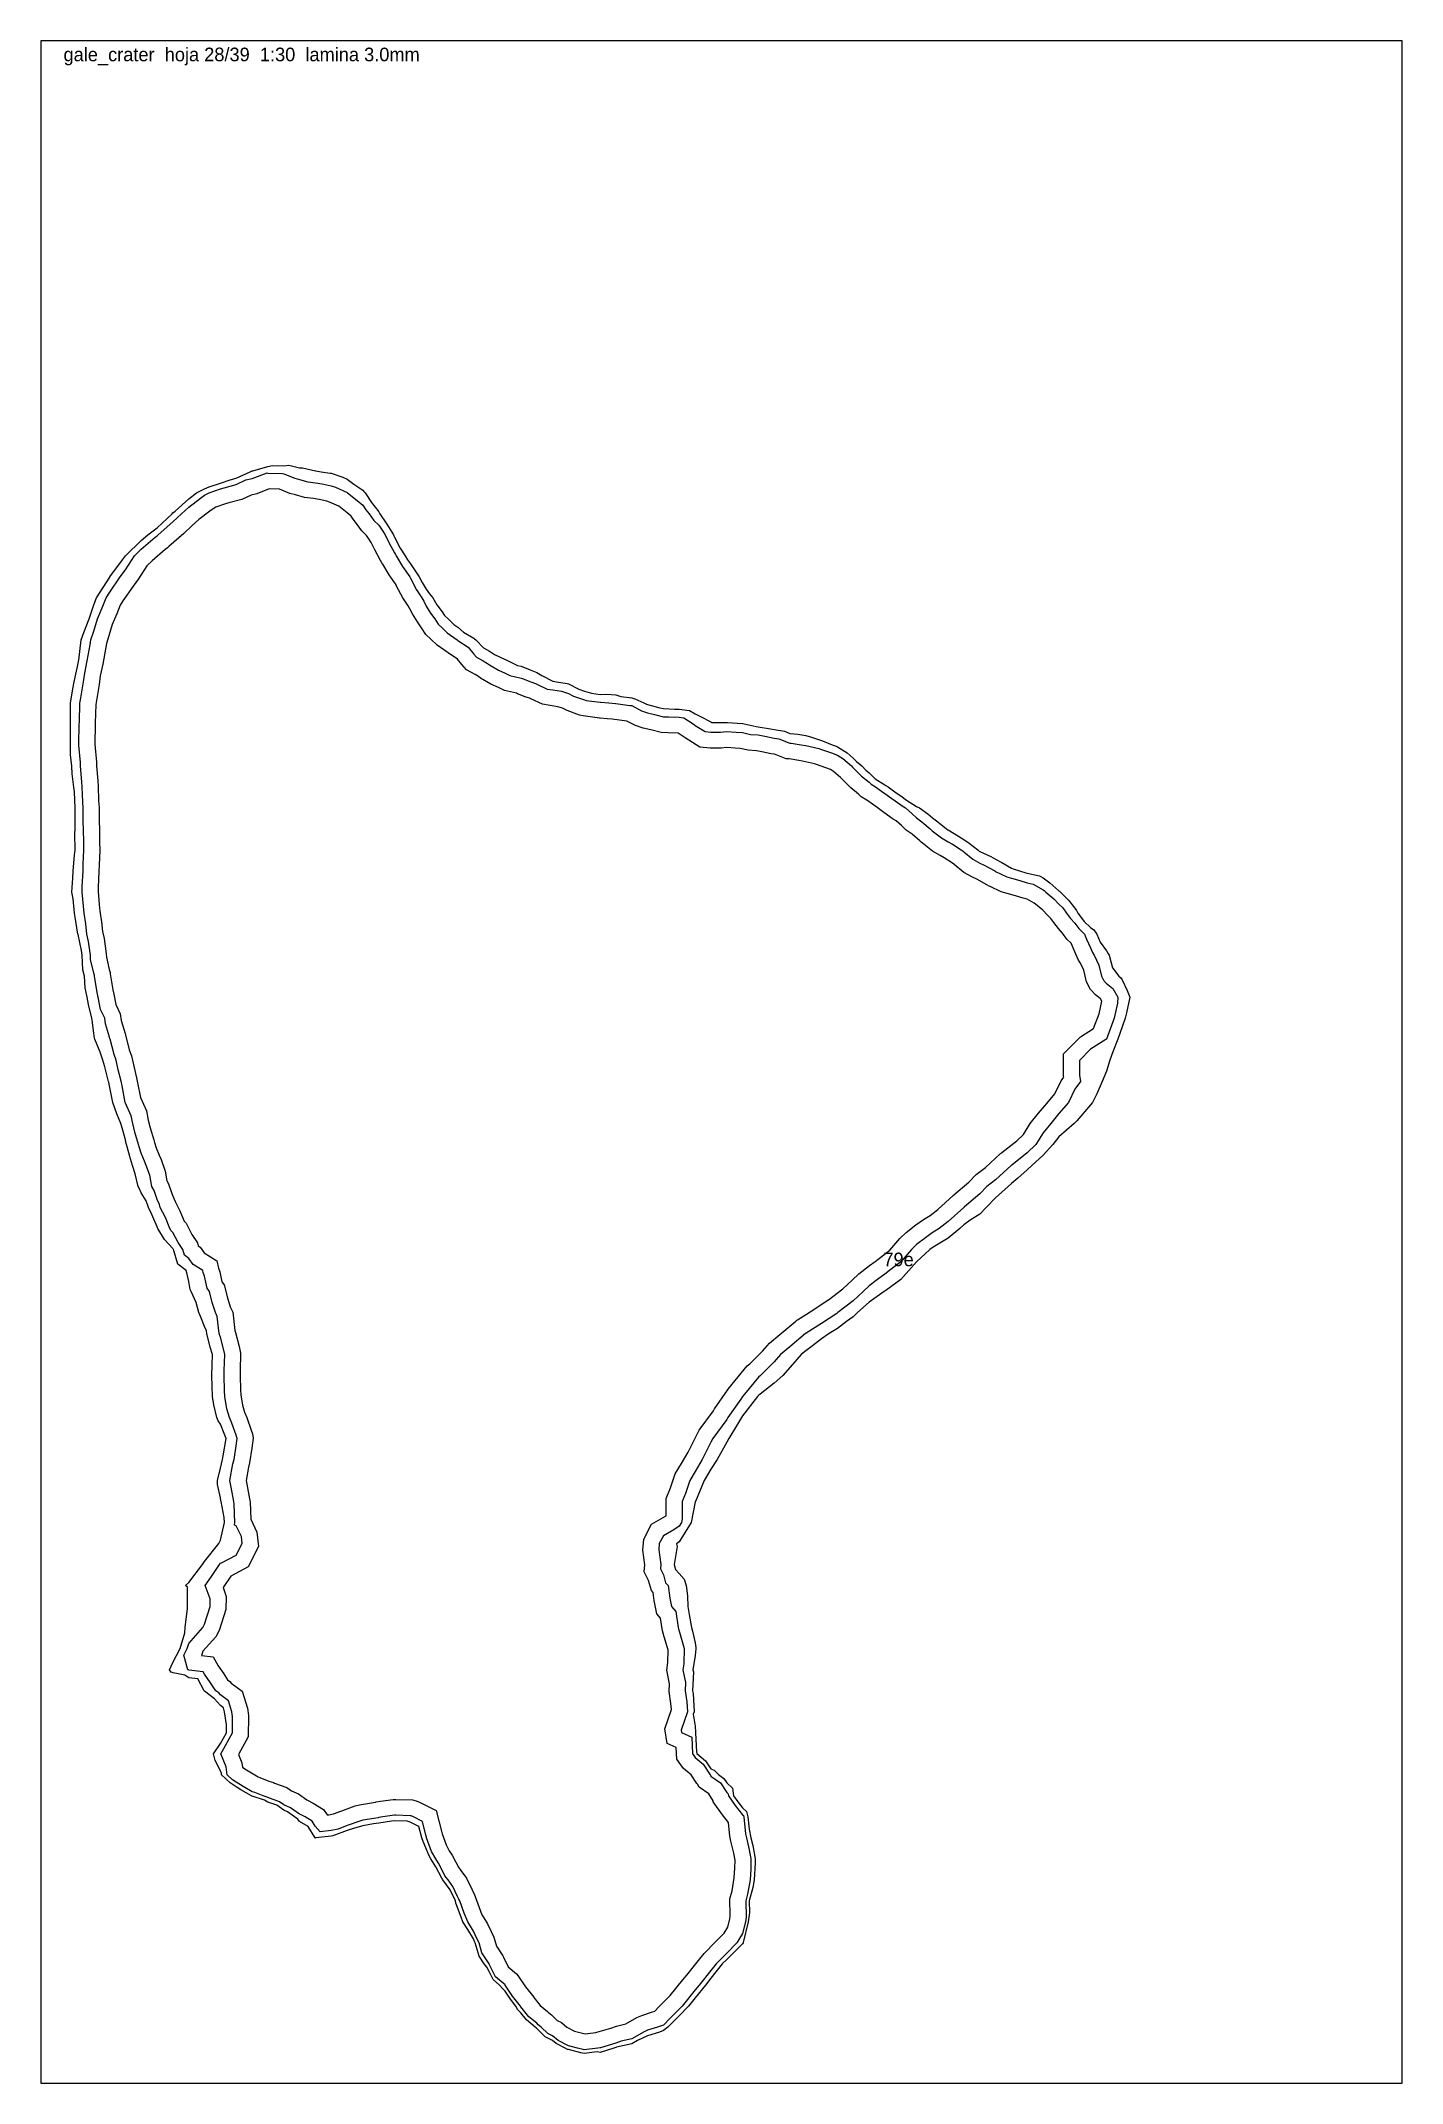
# Model space of a CAD drawing. Header units: millimetres. Extents: x 0 to 600, y 0 to 900.
import ezdxf
from ezdxf.enums import TextEntityAlignment as Align

# ---------------------------------------------------------------- set-up
doc = ezdxf.new("R2010")
doc.units = ezdxf.units.MM
for name, color, linetype in [('CORTE', 1, 'Continuous'), ('GRABADO', 5, 'Continuous'), ('HOJA', 8, 'Continuous')]:
    doc.layers.add(name, color=color, linetype=linetype)

msp = doc.modelspace()

# ---------------------------------------------------------------- linework, layer by layer
at = {"layer": 'CORTE'}
for points in [[(310.03, 599.01), (315.31, 597.81), (316.21, 597.74), (321.54, 596.82), (323.18, 596.48), (327.72, 595.76), (330.16, 594.83), (333.71, 594.48), (337.13, 593.9), (339.69, 593.14), (344.11, 591.72), (345.26, 591.26), (348.75, 589.74), (350.61, 589.11), (351.09, 588.93), (355.45, 586.25), (358.08, 583.95), (359.51, 582.37), (361.82, 580.47), (363.64, 578.6), (365.05, 577.5), (367.73, 574.78), (372.01, 572.13), (372.47, 571.82), (373.46, 571.21), (377.03, 568.62), (378.98, 567.26), (381.52, 565.33), (385.94, 562.59), (386.3, 562.44), (387.26, 561.95), (390.97, 559.35), (392.93, 557.64), (395.33, 555.88), (399.24, 552.69), (399.65, 552.37), (399.89, 552.24), (404.5, 549.56), (406.86, 548.02), (409.18, 546.5), (412.96, 543.43), (413.5, 542.98), (413.82, 542.8), (418.65, 540.59), (420.8, 539.39), (423.6, 537.89), (427.77, 535.49), (428.48, 535.13), (431.38, 534.18), (434.16, 533.43), (434.72, 533.24), (440.1, 532.05), (441.71, 531.14), (444.73, 528.91), (448.69, 525.5), (448.97, 525.28), (449.35, 524.9), (452.98, 521.32), (455.67, 517.72), (456.53, 516.76), (457.11, 515.63), (459.88, 511.96), (462.63, 509.29), (464.09, 508.31), (465.48, 506.36), (466.94, 502.8), (469.62, 499.01), (470.27, 497.97), (470.86, 497.1), (472.33, 491.43), (475.14, 487.86), (476.03, 487.12), (476.59, 486.16), (478.85, 481.57), (479.97, 478.55), (478.43, 471.7), (477.98, 469.26), (476.6, 465.49), (474.64, 460), (472.47, 454.51), (471.2, 450.74), (469.63, 446), (467.83, 441.47), (465.49, 435.98), (463.55, 432.2), (462.64, 431.15), (456.57, 424.12), (455.67, 423.24), (455.4, 422.93), (448.7, 416.95), (446.05, 413.67), (441.73, 408.96), (436.85, 404.4), (434.75, 402.54), (430.54, 398.81), (427.78, 396.4), (426.29, 395.14), (420.81, 390.13), (416.71, 385.89), (413.84, 382.93), (409.61, 380.27), (406.87, 378.29), (405.09, 376.62), (399.89, 372.36), (394.05, 368.86), (392.92, 368.17), (391.79, 367.36), (385.96, 361.94), (382.55, 358.11), (378.99, 354.21), (372.37, 349.32), (372.01, 349.03), (371.74, 348.83), (365.04, 344.14), (360.01, 339.58), (358.07, 337.72), (355.1, 335.63), (351.1, 332.51), (347.52, 330.31), (344.13, 328), (340.08, 324.93), (337.16, 322.73), (335.14, 321.06), (330.2, 315.46), (326.97, 311.8), (323.22, 308.54), (317.11, 303.68), (316.25, 303), (315.88, 302.55), (309.29, 294.05), (308.77, 293.29), (306.54, 289.63), (303.2, 284.03), (302.33, 282.43), (298.16, 274.77), (295.35, 270.53), (292.31, 265.52), (288.47, 256.37), (288.43, 256.27), (288.39, 256.14), (286.62, 247), (281.4, 238.57), (280.19, 237.74), (280.49, 236.53), (279.15, 228.51), (279.74, 226.32), (281.4, 224.52), (283.58, 222.16), (284.46, 219.26), (284.96, 214.69), (285.23, 209.99), (285.74, 206.48), (286.71, 200.74), (287.2, 199.16), (288.39, 194.01), (288.75, 191.95), (288.75, 191.46), (288.39, 188.41), (287.42, 182.21), (287.63, 181.2), (287.25, 172.95), (287.44, 171.69), (287.93, 163.67), (287.57, 162.58), (288.39, 157.38), (288.57, 154.66), (288.57, 154.43), (289, 145.98), (289.15, 145.2), (293, 142.09), (295.34, 138.46), (296.76, 137.87), (298.71, 135.96), (301.07, 134.31), (302.32, 132.33), (304.81, 129.97), (305.31, 126.67), (307.22, 123.93), (309.28, 121.34), (311.05, 119.75), (311.62, 117.39), (312.21, 111.99), (312.97, 108.14), (313.75, 104.78), (314.91, 98.87), (314.88, 97.01), (314.33, 89.59), (313.77, 86.26), (312.24, 80.33), (312.32, 75.09), (311.73, 71.06), (309.49, 62.05), (309.48, 61.8), (309.29, 61.42), (308.37, 60.56), (302.31, 54.52), (300.34, 52.51), (295.35, 46.2), (292.95, 43.25), (288.38, 37.61), (285.46, 33.99), (281.4, 29.71), (276.39, 24.72), (274.41, 23.21), (272.74, 22.5), (267.43, 20.8), (262.99, 18.79), (260.46, 17.35), (253.79, 15.85), (253.49, 15.73), (252.49, 15.44), (246.5, 13.56), (245.22, 13.75), (239.52, 13.04), (237.96, 13.38), (232.54, 14.76), (232.07, 14.84), (231.13, 15.45), (227.07, 17.48), (225.54, 18.77), (222.31, 20.43), (218.56, 24.11), (218.27, 24.33), (217.93, 24.72), (214, 27.93), (211.58, 31.03), (210.29, 32.28), (209.37, 33.99), (206.93, 37.08), (204.61, 40.56), (203.46, 41.72), (202.14, 43.24), (199.41, 45.61), (197.63, 49.15), (196.53, 51.05), (195.39, 52.51), (193.19, 55.89), (191.49, 61.79), (191.17, 62.46), (190.66, 63.54), (188.16, 67.71), (186.02, 71.04), (185.24, 73.11), (183.69, 77.43), (182.94, 79.33), (182.72, 80.31), (180.37, 85.15), (177.23, 89.55), (176.97, 89.89), (176.72, 90.39), (174.1, 95.33), (171.82, 98.82), (170.94, 100.41), (169.75, 103.68), (168.56, 106.51), (167.86, 108.1), (166.57, 113.1), (162.82, 115.01), (161.42, 115.43), (155.88, 115.63), (154.49, 115.45), (148.92, 114.56), (146.58, 114.21), (141.95, 113.41), (138.29, 112.44), (134.99, 111.28), (128.67, 108.92), (128, 108.77), (121.17, 108.05), (121.01, 108.03), (120.98, 108.04), (120.95, 108.07), (117.76, 113.07), (114, 115.34), (113.25, 116.34), (111.81, 117.32), (108.74, 119.57), (107.04, 120.28), (103.95, 122.46), (100.08, 123.84), (98.63, 124.65), (93.11, 126.45), (93.03, 126.48), (92.85, 126.58), (88.18, 129.3), (86.13, 130.59), (83.45, 132.29), (79.67, 135.87), (79.59, 136.51), (79.13, 137.64), (76.89, 142.17), (76.17, 145.18), (79.13, 149.64), (81.79, 154.44), (81.83, 158.02), (80.99, 163.67), (80.46, 165.4), (79.15, 166.36), (76.54, 169.43), (72.17, 172.72), (72.1, 172.8), (71.98, 172.9), (69.15, 178.12), (65.23, 178.56), (63.45, 179.78), (58.26, 180.81), (57.46, 181.11), (56.66, 182.2), (58.22, 185.31), (61.36, 191.49), (63.44, 198.43), (63.56, 200.73), (64.57, 209.18), (64.65, 209.99), (64.65, 218.51), (63.71, 219.24), (65.2, 220.56), (71.22, 228.55), (72.17, 229.87), (78.43, 237.81), (79.13, 239.26), (80.91, 247.04), (80.83, 249.29), (79.44, 256.28), (79.38, 256.62), (79.12, 257.92), (77.83, 263.83), (77.92, 265.56), (79.12, 271), (80.07, 274.83), (80.32, 276.42), (81.66, 284.07), (80.87, 286.36), (79.13, 290.38), (78.1, 291.93), (77.6, 293.31), (76.32, 298.86), (75.67, 302.58), (75.48, 307.01), (75.39, 311.85), (75.58, 316.41), (75.67, 321.1), (74.57, 324.3), (73.17, 330.36), (73.04, 331.53), (72.16, 333.47), (70.59, 337.53), (69.63, 339.61), (68.53, 344.06), (66.23, 348.87), (65.88, 349.8), (65.18, 353.3), (64.4, 357.1), (64.08, 358.11), (60.33, 360.91), (58.45, 367.39), (58.35, 367.55), (58.22, 367.78), (54.57, 371.78), (51.55, 376.64), (51.44, 376.91), (51.25, 377.29), (48.95, 382.86), (47.39, 385.91), (46.43, 388.77), (44.28, 392.38), (43.53, 394.18), (42.89, 395.17), (41.52, 400.79), (40.37, 404.44), (39.47, 407.32), (37.77, 413.7), (37.63, 414.14), (37.3, 415.64), (35.84, 421.03), (35.33, 422.96), (33.48, 427.14), (31.71, 432.22), (31.43, 433.69), (30.33, 439.43), (30.01, 441.06), (29.88, 441.48), (28.17, 447.87), (27.32, 450.74), (26.09, 454.36), (23.75, 460), (23.64, 460.38), (23.36, 462.76), (22.68, 468.38), (22.53, 469.27), (20.94, 475.32), (20.45, 478.53), (19.5, 482.67), (19.17, 487.79), (18.5, 490.6), (18.25, 497.06), (17.95, 499.13), (16.39, 506.2), (16.36, 506.28), (16.36, 506.31), (15.09, 513.85), (14.84, 515.58), (14.2, 521.93), (13.61, 524.84), (14.06, 531.03), (14.29, 534.11), (14.86, 541.34), (15.07, 543.37), (14.92, 550.68), (15.09, 552.63), (15.09, 560.17), (15.12, 561.89), (14.8, 569.03), (14.56, 571.14), (13.82, 576.99), (13.61, 580.4), (13.1, 585.3), (13.05, 589.67), (13.12, 594.6), (13, 598.93), (13.13, 603.87), (13.07, 608.2), (14.07, 614.39), (14.64, 617.47), (16.39, 625.65), (16.6, 626.73), (16.68, 627.11), (17.75, 635.99), (18.9, 639.33), (21.27, 645.26), (23.36, 651.43), (24.56, 654.53), (30.34, 663.63), (30.46, 663.8), (35.99, 671.3), (37.29, 673.07), (37.32, 673.1), (37.39, 673.16), (44.29, 679.87), (47.21, 682.34), (51.27, 685.35), (57.85, 691.59), (58.23, 691.94), (59.14, 692.8), (65.21, 698.2), (68.66, 700.86), (72.2, 702.61), (74.12, 703.41), (79.17, 705.14), (83.4, 706.48), (86.14, 707.22), (92.33, 710.13), (93.11, 710.45), (93.45, 710.58), (100.09, 712.48), (102.15, 712.86), (107.08, 712.78), (109.29, 713.06), (114.06, 711.89), (115.35, 711.84), (121.03, 710.47), (121.27, 710.46), (123.61, 710.13), (127.57, 709.55), (128.01, 709.45), (133.16, 707.7), (135, 706.89), (137.88, 704.68), (141.99, 701.98), (142.41, 701.4), (142.89, 700.84), (145.69, 696.5), (148.97, 692.41), (149.24, 691.93), (149.47, 691.58), (152.47, 686.97), (155.37, 682.31), (155.6, 681.86), (155.94, 681.24), (158.44, 676.38), (160.63, 673.06), (161.62, 671.35), (162.91, 669.5), (164.92, 666.47), (166.69, 663.79), (168.02, 661.32), (169.88, 658.44), (171.27, 656.38), (172.75, 654.54), (174.58, 651.53), (176.85, 648.36), (177.92, 646.71), (179.52, 645.29), (181.97, 642.86), (183.8, 641.57), (186.32, 639.39), (190.77, 636.72), (191.11, 636.49), (191.71, 636.03), (195.08, 632.49), (197.74, 630.99), (199.89, 629.64), (204.7, 627.35), (205.02, 627.22), (206.04, 626.78), (210.15, 624.77), (211.66, 624.43), (215.67, 622.84), (218.65, 621.68), (220.76, 620.33), (225.62, 617.87), (225.8, 617.78), (227.33, 617.53), (232.01, 616.78), (232.58, 616.62), (237.08, 614.23), (239.55, 613.35), (242.73, 612.5), (246.5, 612.02), (249.4, 612.12), (253.48, 611.76), (255.56, 611.02), (260.45, 610.51), (261.82, 610.07), (265.78, 608.26), (266.96, 607.63), (267.43, 607.48), (272.78, 606.12), (274.39, 605.72), (279.3, 605.55), (281.35, 605.48), (285.85, 604.96), (288.35, 603.36), (290.76, 602.21), (295.32, 599.86), (295.8, 599.67), (302.27, 599.67), (302.67, 599.54), (309.24, 599.15), (309.33, 599.12), (310.03, 599.01)], [(38.95, 455.35), (39.9, 452.7), (40.93, 448.16), (42.23, 443.01), (42.66, 440.79), (43.89, 434.29), (46.54, 428.5), (47.36, 424.41), (48.13, 420.93), (49.83, 415.67), (50.14, 414.5), (50.88, 412.13), (52.1, 408.99), (53, 407.04), (54.77, 401.87), (55.53, 397.66), (56.32, 396.34), (57.78, 392), (58.83, 389.62), (59.15, 388.49), (61.24, 384.42), (63.12, 379.88), (63.98, 378.94), (66.61, 374.03), (68.98, 370.29), (69.35, 369.04), (70.21, 368.39), (72.03, 365.95), (77.61, 362.42), (78.24, 359.21), (78.88, 357.57), (79.84, 353.18), (80.79, 351.77), (82.25, 346.03), (83.51, 342.14), (84.6, 339.71), (85.53, 331.67), (85.83, 330.79), (87.42, 324.7), (88.07, 321.75), (87.82, 313.95), (87.79, 311.92), (88, 305.37), (88.1, 303.33), (88.86, 298.76), (89.78, 295.71), (90.78, 293.39), (92.73, 287.75), (93.25, 286.17), (93.57, 284.22), (93.03, 279.79), (92.01, 273.43), (91.53, 271.48), (90.46, 265.61), (90.8, 263.94), (91.93, 257.57), (92.24, 255.99), (92.5, 248.5), (95.24, 242.77), (95.92, 236.46), (91.34, 227.47), (83.76, 223.49), (80.96, 219.35), (80.3, 218.36), (81.75, 214.51), (81.53, 208.8), (78.63, 199.47), (77.1, 196.71), (71.45, 190.31), (71.03, 188.88), (70.81, 188.46), (75.98, 187.88), (78.13, 183.92), (80.6, 180.35), (82.33, 177.76), (83.26, 177.06), (83.95, 176.25), (88.76, 172.72), (91.07, 165.22), (91.54, 162.09), (91.43, 152.6), (87.1, 144.77), (88.58, 141.16), (88.82, 139.22), (89.86, 138.56), (92.85, 136.68), (95.84, 134.94), (96.52, 134.76), (100.47, 133.15), (102.5, 132.49), (102.98, 132.22), (108.38, 130.3), (110.45, 128.84), (113.58, 127.54), (117.26, 124.84), (117.59, 124.73), (120.02, 123.37), (124.59, 120.61), (126.14, 118.17), (126.86, 118.24), (128.98, 118.72), (132.6, 120.07), (138.5, 122.15), (140.46, 122.67), (147.56, 123.89), (147.84, 123.94), (149.67, 124.23), (155.32, 125.02), (156.47, 125.04), (163.85, 124.8), (165.39, 124.4), (167.14, 123.68), (174.2, 120.09), (176.53, 111.02), (176.82, 109.87), (178.59, 105.01), (180.02, 102.43), (181.31, 100.46), (182.95, 97.36), (184.06, 95.12), (185.13, 93.74), (187.59, 90.3), (190.06, 85.21), (190.41, 84.4), (191.02, 83.5), (193.2, 77.39), (194.41, 74.21), (195.25, 72.91), (196.85, 70.24), (198.47, 66.79), (199.68, 64.31), (200.8, 60.39), (203.57, 56.15), (203.8, 55.76), (206.04, 51.3), (209.62, 48.2), (210.24, 47.46), (213.56, 42.48), (217.22, 37.85), (217.25, 37.79), (220.05, 34.2), (223.33, 31.53), (223.88, 30.94), (225.07, 30.08), (227.56, 27.63), (229.44, 26.66), (231.88, 24.62), (235.19, 22.96), (238.19, 22.24), (239.92, 21.8), (244.62, 22.38), (245.03, 22.44), (251.25, 24.22), (253.71, 25.18), (257.9, 26.12), (262.68, 28.86), (264.92, 29.87), (269.57, 31.36), (270.58, 31.7), (272.44, 33.61), (276.39, 37.55), (277.39, 38.6), (282.93, 45.5), (284.68, 47.66), (289.89, 54.07), (292.32, 57.14), (297.34, 62.28), (301.2, 66.12), (302.76, 68.71), (303.68, 72.42), (303.86, 73.61), (303.74, 81.16), (304.65, 84.7), (305.62, 90.43), (305.94, 94.72), (305.98, 98.23), (305.38, 101.29), (304.13, 106.66), (303.7, 108.84), (303.05, 114.89), (300.43, 118.19), (296.37, 124.01), (296.3, 124.46), (294.43, 127.44), (290.23, 130.38), (289.35, 131.71), (289.14, 132.02), (286.63, 135.91), (283.22, 138.66), (282.07, 140.29), (280.24, 142.8), (280.06, 147.86), (276.1, 149.61), (275.07, 156.11), (277.9, 164.6), (277.74, 167.32), (276.95, 172.59), (277.1, 176), (275.86, 182.03), (276.39, 185.4), (276.49, 190.74), (276.25, 191.77), (274.73, 196.7), (274.25, 198.27), (273.96, 199.38), (273.18, 204.87), (271.44, 206.89), (270.39, 212.7), (269.92, 216.15), (269.08, 217.06), (267.88, 221.52), (265.91, 225.37), (266.22, 228.38), (265.32, 234.81), (265.76, 239.77), (269.19, 246.28), (275.33, 249.79), (275.68, 250.03), (275.68, 257.65), (277.58, 262.32), (279.59, 268.45), (282.36, 273.05), (285.32, 278.12), (289.13, 285.65), (290.22, 287.74), (296.5, 296.32), (296.97, 297.1), (302.67, 305.38), (303.78, 307.01), (304.07, 307.31), (304.71, 308.1), (311.32, 316.11), (312.49, 317.03), (318.12, 322.64), (321.13, 326.08), (325.69, 329.89), (332.73, 335.83), (333.23, 336.19), (333.53, 336.38), (340.32, 340.67), (347.08, 345.14), (347.11, 345.16), (353.54, 350.05), (357.64, 353.92), (360.5, 356.64), (365.26, 360.28), (367.8, 362.07), (369.69, 363.59), (374.14, 367.06), (378.58, 372.19), (381.39, 374.89), (385.71, 378.19), (389.05, 380.58), (391.98, 382.38), (395.39, 385.03), (402.13, 391.14), (402.22, 391.21), (402.45, 391.43), (409.05, 397.08), (412.28, 400.38), (416.3, 403.49), (423.01, 409.61), (423.24, 409.81), (423.57, 410.08), (430.13, 415.2), (433.04, 418.07), (436.03, 422.89), (439.72, 427.38), (443.34, 431.78), (446.98, 436.03), (449.65, 441.72), (450.83, 443.29), (450.77, 443.68), (450.77, 453.6), (458.2, 461.14), (463.92, 464.8), (466.42, 471.28), (467.62, 476.77), (467.62, 476.83), (467.06, 477.81), (464.84, 479.63), (462.57, 482), (460.81, 485.39), (459.64, 490.43), (458.21, 493.61), (457.33, 494.85), (456.23, 497.54), (454.49, 501.33), (454.07, 502.4), (452.25, 504.17), (450.28, 506.77), (448.47, 508.76), (446.46, 511.43), (445.09, 513.25), (443.68, 514.65), (441.63, 516.84), (438.39, 519.57), (437.86, 520.03), (434.79, 521.77), (432.89, 522.19), (429.57, 523.26), (425.91, 524.25), (423.29, 524.97), (418.4, 527.36), (417.99, 527.46), (416.9, 528.11), (412.6, 530.52), (410.67, 531.41), (406.8, 533.54), (402.57, 537.06), (402.36, 537.21), (401.74, 537.66), (398.13, 540.02), (396.37, 541.04), (393.05, 542.96), (388.62, 546.37), (388.05, 546.82), (387.37, 547.43), (384.02, 550.33), (381.43, 552.16), (379.33, 554.26), (376.94, 556.26), (375.67, 557.05), (374.85, 557.67), (371.03, 560.35), (367.96, 562.57), (366.51, 563.58), (364, 565.4), (361.56, 566.91), (360.38, 568.1), (356.99, 570.75), (353.23, 574.6), (352.89, 574.9), (352.45, 575.36), (349.37, 578.04), (347.97, 578.9), (346.04, 579.64), (341.9, 581.05), (340.96, 581.36), (335.77, 582.61), (334.11, 582.82), (329.78, 583.55), (328.54, 583.67), (323.4, 585.63), (321.92, 585.87), (317.81, 586.73), (315.37, 587.15), (311.68, 587.4), (308.2, 588.2), (305.96, 588.36), (302.39, 588.63), (299.9, 588.35), (294.94, 588.35), (290.42, 588.81), (283.93, 592.88), (283.6, 593.22), (280.97, 594.9), (280.83, 594.91), (276.44, 595.07), (273.42, 595.17), (268.8, 596.32), (265.48, 597.16), (262.05, 598.27), (258.33, 600.25), (251.8, 601.12), (251.79, 601.12), (249.68, 601.29), (246.54, 601.57), (246.17, 601.56), (239.01, 602.48), (237.46, 602.89), (232.01, 604.84), (229.93, 605.93), (227.9, 606.53), (224.48, 607.07), (221.11, 607.62), (215.98, 610.09), (215.78, 610.15), (213.48, 610.95), (210.06, 612.29), (209.59, 612.48), (204.43, 613.64), (201.7, 614.97), (198.4, 616.49), (193.82, 619.18), (192.96, 619.84), (191.47, 620.72), (187.68, 622.87), (185.5, 625.17), (183.58, 627.59), (179.93, 629.98), (179.77, 630.08), (179.49, 630.28), (174.62, 633.7), (171.95, 636.35), (169.74, 638.46), (167.84, 641.28), (165.94, 643.94), (163.81, 647.44), (162.56, 649.74), (161.9, 651.02), (159.59, 654.58), (156.83, 659.75), (156.58, 660.15), (156.55, 660.23), (153.5, 664.63), (150.73, 669.36), (150.28, 670.04), (149.77, 671.03), (147.18, 675.65), (145.58, 678.91), (144.56, 680.55), (143.55, 682.09), (141.47, 684.05), (139.11, 687.35), (137.61, 689.22), (136.75, 690.56), (134.97, 691.94), (131.35, 694.97), (127.3, 696.75), (126.09, 697.16), (122.71, 697.95), (120.18, 698.32), (116.22, 698.71), (112.24, 699.96), (109.77, 700.52), (105.25, 702.37), (100.67, 702.51), (95.18, 700.45), (92.71, 699.85), (88.56, 697.89), (82.8, 696.36), (81.36, 695.9), (77.11, 694.45), (75.89, 693.77), (74.51, 692.81), (69.68, 689.09), (66.73, 686.46), (62.97, 682.83), (56.46, 677.16), (55.83, 676.55), (54.84, 675.8), (49, 670.85), (46.68, 668.61), (43.08, 662.99), (40.69, 659.74), (36.18, 653.18), (35.03, 651.36), (33.55, 647.52), (31.49, 642.87), (30.04, 637.8), (28.87, 634.41), (28.67, 632.78), (27.27, 625.38), (26.22, 620.16), (25.67, 616.39), (24.38, 608.49), (24.21, 607.5), (23.98, 599.28), (23.9, 598.52), (23.77, 590.18), (23.78, 590.05), (24.54, 582.1), (24.47, 580.56), (25.06, 573.93), (25.22, 571.5), (25.44, 565.07), (25.7, 562.21), (25.7, 555.84), (25.82, 552.81), (25.9, 546.85), (26, 543.27), (25.66, 536.9), (25.61, 533.88), (25.26, 527.11), (25.23, 525.09), (25.72, 519.41), (26.05, 516.48), (26.74, 511.73), (27.21, 507.46), (27.89, 504.42), (28.84, 497.69), (28.9, 496.13), (30.17, 490.81), (30.49, 489.44), (30.57, 488.91), (31.77, 481.86), (32.18, 479.86), (32.99, 475.36), (35.02, 471.28), (35.37, 468.28), (37.14, 462.58), (37.25, 461.94), (38.95, 455.35)]]:
    msp.add_lwpolyline(points, close=True, dxfattribs=at)
at = {"layer": 'GRABADO'}
msp.add_lwpolyline([(211.66, 619.18), (212.63, 618.8), (215.9, 617.52), (218.07, 616.77), (218.64, 616.57), (223.23, 614.37), (225.59, 613.98), (229.44, 613.37), (232.58, 612.45), (234.84, 611.26), (239.55, 609.58), (240.36, 609.36), (246.5, 608.57), (246.73, 608.58), (250.27, 608.27), (253.3, 608.02), (253.48, 607.96), (259.6, 607.14), (260.46, 607.04), (264.79, 604.74), (267.43, 603.89), (270.51, 603.1), (274.39, 602.14), (276.68, 602.07), (281.35, 601.9), (283.38, 601.67), (287.57, 598.99), (288.1, 598.64), (288.37, 598.36), (292.76, 595.61), (295.29, 595.35), (299.5, 595.35), (302.26, 595.66), (306.48, 595.35), (309.24, 595.14), (312.71, 594.35), (316.21, 594.11), (319.12, 593.6), (323.18, 592.76), (325.22, 592.43), (330.16, 590.54), (330.71, 590.49), (335.12, 589.75), (336.95, 589.52), (337.13, 589.48), (342.86, 588.1), (344.11, 587.69), (348.43, 586.22), (351.09, 585.2), (353.53, 583.7), (357.24, 580.47), (357.71, 579.98), (358.08, 579.66), (361.67, 575.98), (365.05, 573.35), (365.96, 572.42), (367.91, 571.21), (370.56, 569.29), (372.01, 568.29), (375.1, 566.05), (378.98, 563.32), (379.64, 562.82), (381.04, 561.95), (384.06, 559.43), (385.96, 557.53), (388.34, 555.85), (391.99, 552.69), (392.55, 552.18), (392.92, 551.89), (396.96, 548.79), (399.89, 547.09), (401.8, 545.98), (405.7, 543.43), (406.46, 542.89), (406.87, 542.59), (410.76, 539.35), (413.82, 537.66), (415.78, 536.77), (420.41, 534.17), (420.67, 534.02), (420.79, 533.99), (425.78, 531.55), (427.75, 531), (431.56, 529.97), (434.72, 528.96), (437.33, 528.38), (441.71, 525.89), (442.19, 525.54), (442.93, 524.9), (446.46, 521.93), (448.7, 519.53), (450.38, 517.87), (452.06, 515.63), (453.86, 513.23), (455.67, 511.25), (457.51, 508.82), (460.03, 506.37), (460.94, 504.07), (462.65, 500.32), (463.51, 498.24), (464.31, 497.1), (466.31, 492.68), (467.43, 487.83), (468.32, 486.12), (469.61, 484.78), (472.48, 482.41), (474.7, 478.56), (474.59, 475.86), (473.14, 469.26), (469.62, 460.12), (469.34, 459.96), (462.63, 455.67), (457.77, 450.73), (457.77, 444.27), (458.23, 441.48), (455.68, 438.09), (452.92, 432.2), (448.7, 427.28), (445.13, 422.93), (441.73, 418.81), (438.55, 413.67), (434.75, 409.93), (427.94, 404.61), (427.78, 404.48), (427.69, 404.4), (420.81, 398.13), (416.95, 395.14), (413.84, 391.97), (407.11, 386.19), (406.87, 385.98), (406.76, 385.88), (399.9, 379.67), (395.97, 376.62), (392.92, 374.74), (389.87, 372.56), (385.96, 369.57), (383.67, 367.37), (378.99, 361.96), (374.04, 358.1), (372.01, 356.47), (369.41, 354.63), (365.04, 351.3), (362.45, 348.84), (358.07, 344.7), (351.33, 339.58), (351.1, 339.4), (350.85, 339.24), (344.12, 334.79), (337.26, 330.46), (337.15, 330.39), (337.05, 330.32), (330.19, 324.53), (326.04, 321.06), (323.23, 317.85), (317.15, 311.8), (316.25, 311.08), (310.13, 303.66), (309.29, 302.63), (309.2, 302.54), (308.45, 301.44), (302.85, 293.29), (302.32, 292.43), (296.19, 284.03), (295.36, 282.44), (291.47, 274.78), (288.38, 269.49), (286, 265.52), (284.16, 259.9), (282.68, 256.28), (282.68, 248.69), (282.35, 247), (281.4, 245.47), (279.05, 243.86), (274.43, 241.22), (272.6, 237.75), (272.36, 234.99), (273.27, 228.51), (273.09, 226.71), (274.45, 224.05), (275.39, 220.55), (276.56, 219.28), (277.3, 213.79), (277.98, 210.02), (279.82, 207.9), (280.84, 200.74), (280.98, 200.17), (281.42, 198.76), (283.01, 193.6), (283.5, 191.47), (283.38, 184.79), (282.97, 182.21), (284.14, 176.56), (283.97, 172.95), (284.71, 168.05), (284.98, 163.67), (282.25, 155.51), (282.41, 154.48), (286.91, 152.5), (287.16, 145.19), (287.75, 144.37), (288.37, 143.5), (291.91, 140.64), (294.94, 135.94), (295.14, 135.66), (295.34, 135.35), (299.61, 132.36), (302.32, 128.04), (302.93, 127.47), (303.05, 126.67), (306.04, 122.37), (309.28, 118.3), (309.69, 117.94), (309.82, 117.39), (310.63, 109.89), (310.98, 108.14), (312.23, 102.76), (312.99, 98.87), (312.93, 94.42), (312.57, 89.59), (311.5, 83.24), (310.75, 80.33), (310.87, 73.15), (310.56, 71.06), (309.3, 66), (306.75, 61.77), (302.31, 57.35), (297.58, 52.51), (295.35, 49.69), (290.12, 43.25), (288.38, 41.1), (282.66, 33.99), (281.4, 32.66), (277.42, 28.7), (274.42, 25.59), (271.74, 24.7), (267.43, 23.32), (265.87, 22.62), (260.46, 19.52), (255.76, 18.47), (253.49, 17.58), (246.65, 15.62), (246.51, 15.57), (245.5, 15.44), (239.52, 14.7), (239.03, 14.8), (236.51, 15.44), (233.14, 16.25), (232.52, 16.47), (228.01, 18.73), (225.54, 20.8), (223.42, 21.89), (220.54, 24.72), (219.26, 25.65), (218.56, 26.38), (215.02, 29.28), (211.58, 33.68), (211.44, 33.81), (211.35, 33.99), (207.9, 38.36), (204.63, 43.25), (204.62, 43.26), (204.61, 43.27), (200.4, 46.92), (197.63, 52.44), (197.61, 52.48), (197.58, 52.51), (194.36, 57.45), (193.12, 61.79), (192.15, 63.77), (190.66, 66.95), (189.3, 69.22), (188.13, 71.04), (186.64, 74.97), (184.73, 80.3), (184.24, 81.03), (183.69, 82.31), (181.55, 86.71), (179.52, 89.55), (178.1, 91.38), (176.72, 94.17), (175.27, 96.9), (174.02, 98.82), (172.21, 102.1), (170.01, 108.1), (169.97, 108.41), (169.74, 109.31), (168.21, 115.28), (164.21, 117.31), (163.15, 117.75), (162.83, 117.83), (156.43, 118.04), (155.88, 118.03), (150.71, 117.31), (148.92, 117.02), (148.67, 116.98), (141.95, 115.82), (140.56, 115.45), (134.99, 113.49), (130.99, 112), (128, 111.33), (123.07, 110.8), (120.96, 113.27), (119.57, 115.46), (116.5, 117.32), (114.76, 118.29), (114.02, 118.54), (110.11, 121.4), (107.04, 122.67), (105.13, 124.03), (100.08, 125.82), (99.68, 126.04), (98.06, 126.57), (94.28, 128.11), (93.11, 128.43), (89.23, 130.7), (86.13, 132.64), (84.49, 133.68), (82.18, 135.87), (81.75, 139.37), (79.37, 145.17), (79.89, 146.21), (84.45, 154.44), (84.53, 161.61), (84.23, 163.67), (82.75, 168.45), (79.15, 171.09), (78.43, 171.94), (77.16, 172.89), (74.81, 176.42), (72.16, 180.25), (71.57, 181.33), (65.23, 182.04), (65.18, 182.08), (64.86, 182.14), (63.06, 188.67), (64.5, 191.49), (65.19, 193.79), (71.34, 200.77), (72.16, 202.24), (74.57, 210), (74.7, 213.36), (72.48, 219.26), (75.15, 223.26), (78.74, 228.55), (79.15, 229.08), (79.67, 229.24), (86.11, 232.63), (88.74, 237.78), (88.41, 240.83), (86.11, 245.64), (85.3, 245.94), (85.55, 247.04), (85.26, 255.18), (85.05, 256.28), (83.92, 262.64), (83.34, 265.55), (84.68, 272.95), (85.15, 274.83), (86.09, 280.78), (86.5, 284.07), (86.43, 284.5), (86.1, 285.52), (84.25, 290.85), (83.19, 293.31), (82.03, 297.17), (81.13, 302.58), (81.01, 305.09), (80.79, 311.85), (80.82, 314.11), (81.04, 321.11), (80.61, 323.07), (79.13, 328.77), (78.75, 329.86), (78.64, 330.36), (77.78, 337.82), (76.97, 339.61), (75.52, 344.09), (74.31, 348.86), (73.29, 350.37), (72.15, 355.55), (71.5, 357.26), (71.33, 358.11), (67.18, 360.73), (65.2, 363.4), (63.28, 364.83), (62.54, 367.39), (60.57, 370.5), (58.22, 374.86), (57.5, 375.66), (56.89, 376.64), (54.88, 381.48), (52.61, 385.91), (52.23, 387.23), (51.24, 389.47), (49.92, 393.41), (48.87, 395.17), (47.98, 400.1), (46.49, 404.43), (45.65, 406.26), (44.27, 409.81), (43.41, 412.56), (43.11, 413.7), (41.37, 419.1), (40.52, 422.96), (39.84, 426.32), (37.3, 431.87), (37.21, 432.09), (37.16, 432.22), (35.78, 439.48), (35.4, 441.49), (34.12, 446.52), (33.17, 450.74), (32.25, 453.3), (30.53, 460), (30.46, 460.18), (30.33, 460.9), (28.49, 466.82), (28.2, 469.26), (26.28, 473.14), (25.31, 478.53), (24.89, 480.56), (23.66, 487.79), (23.61, 488.12), (23.36, 489.21), (21.93, 495.17), (21.86, 497.06), (20.99, 503.17), (20.3, 506.31), (19.79, 510.84), (19.11, 515.58), (18.75, 518.72), (18.23, 524.84), (18.26, 527.34), (18.62, 534.11), (18.66, 537.13), (18.99, 543.37), (18.91, 546.72), (18.82, 552.63), (18.7, 555.71), (18.7, 561.89), (18.45, 564.62), (18.23, 571.15), (18.08, 573.39), (17.46, 580.41), (17.52, 581.92), (16.78, 589.67), (16.77, 590.19), (16.91, 598.94), (16.99, 599.74), (17.22, 608.2), (17.48, 609.66), (18.75, 617.46), (19.32, 621.36), (20.4, 626.73), (21.75, 633.85), (22.01, 635.99), (23.36, 639.91), (24.9, 645.26), (27.07, 650.19), (28.75, 654.53), (30.34, 657.04), (34.98, 663.8), (37.31, 666.96), (41.23, 673.06), (44.29, 676.04), (50.45, 681.24), (51.27, 681.88), (51.74, 682.33), (58.23, 687.98), (61.96, 691.59), (65.21, 694.48), (70.38, 698.46), (72.19, 699.72), (74.25, 700.87), (79.17, 702.55), (80.84, 703.08), (86.14, 704.5), (90.37, 706.49), (93.12, 707.15), (99.73, 709.64), (100.12, 709.53), (106.49, 709.33), (107.1, 709.18), (111.88, 707.22), (114.07, 706.72), (117.63, 705.6), (121.03, 705.27), (124.02, 704.83), (128.01, 703.9), (129.84, 703.28), (135, 701.01), (135.08, 700.96), (135.23, 700.86), (139.37, 697.39), (141.99, 695.35), (143.3, 693.32), (144.69, 691.58), (146.77, 688.68), (148.96, 686.61), (150.46, 684.31), (151.7, 682.31), (153.38, 678.91), (155.94, 674.34), (156.33, 673.58), (156.68, 673.06), (159.4, 668.4), (162.59, 663.79), (162.72, 663.54), (162.91, 663.22), (165.63, 658.14), (167.96, 654.53), (168.74, 653.02), (169.88, 650.93), (171.78, 647.8), (173.59, 645.28), (175.13, 643), (176.84, 641.36), (179.13, 639.08), (183.47, 636.04), (183.69, 635.89), (183.8, 635.81), (188.36, 632.82), (190.78, 629.76), (192.04, 628.45), (194.98, 626.78), (196.89, 625.65), (197.74, 624.99), (201.64, 622.71), (204.7, 621.3), (206.77, 620.29), (211.66, 619.18)], close=True, dxfattribs=at)
at = {"layer": 'HOJA'}
msp.add_lwpolyline([(0, 0), (600, 0), (600, 900), (0, 900)], close=True, dxfattribs=at)

# ---------------------------------------------------------------- texts
at = {"layer": 'GRABADO'}
msp.add_text('79e', height=6, dxfattribs=at).set_placement((378.04, 363), align=Align.MIDDLE_CENTER)
at = {"layer": 'HOJA'}
msp.add_text('gale_crater  hoja 28/39  1:30  lamina 3.0mm', height=6, dxfattribs=at).set_placement((10, 891))

doc.saveas('drawing.dxf')
